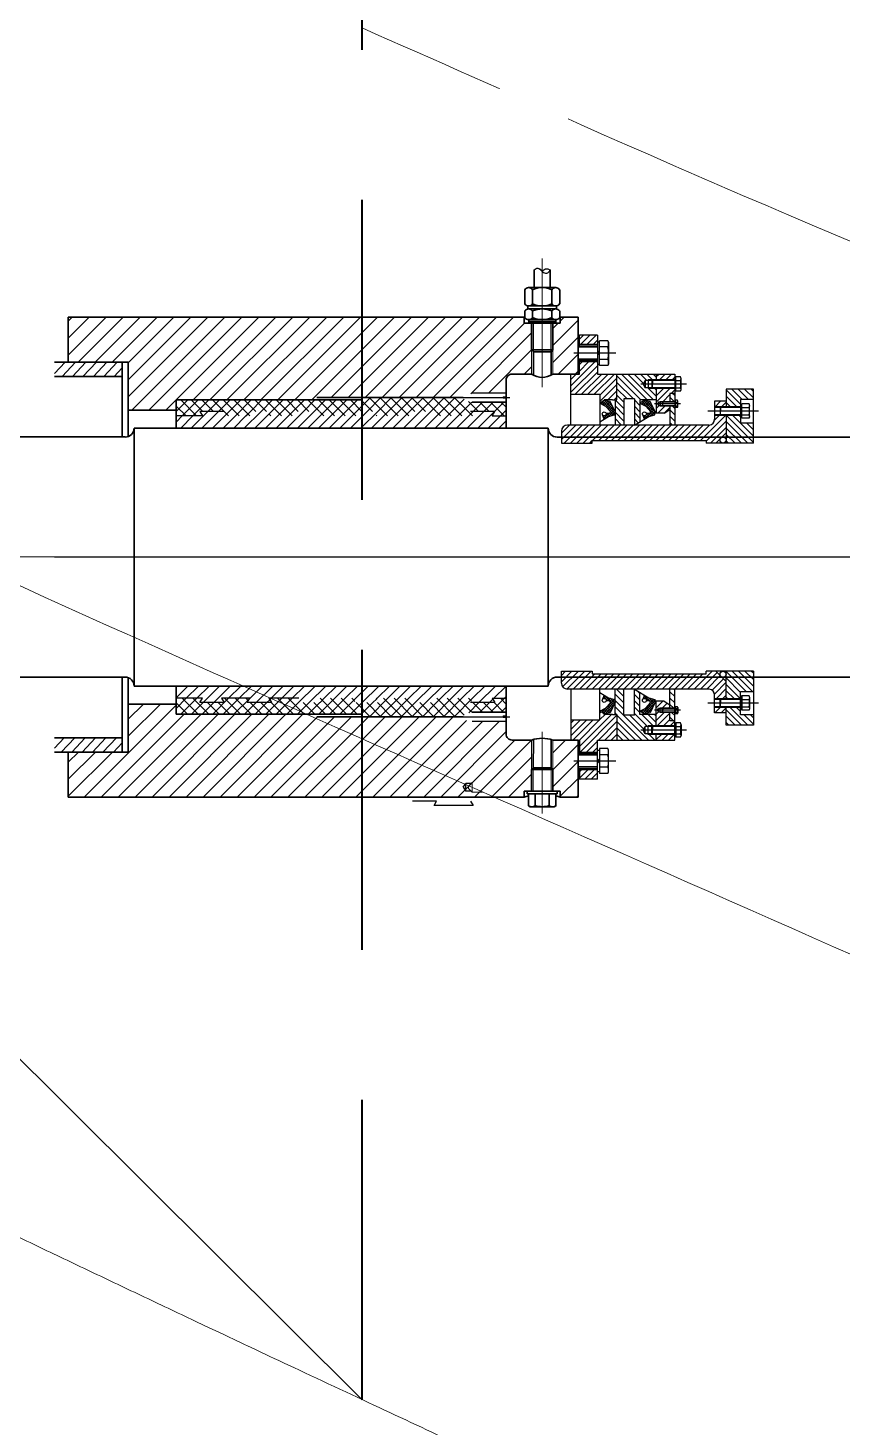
# Model space of a CAD drawing. Extents: x -550205 to -490805, y -239464 to -155364.
# Drawn here: x -530952 to -530273, y -178277 to -177111 of the extents above; entities that cross this region are included whole.
import ezdxf

# ---------------------------------------------------------------- set-up
doc = ezdxf.new("R2010")
doc.units = 0
doc.header["$LTSCALE"] = 500
doc.header["$MEASUREMENT"] = 0
for name, pattern in [('CENTER', [2, 1.25, -0.25, 0.25, -0.25]), ('点划线 ____ _ ____ _ ____ _ ____ _ ____ _ ____', [2.56, 2, -0.25, 0.06, -0.25]), ('虚线 __ __ __ __ __ __ __ __ __ __ __ __ __ _', [0.75, 0.5, -0.25])]:
    doc.linetypes.add(name, pattern=pattern)
doc.layers.get('0').update_dxf_attribs({"linetype": 'CONTINUOUS', "lineweight": 20})
doc.layers.add('00', color=7, linetype='CONTINUOUS')
for name, color, linetype, lineweight in [('DIM', 7, 'CONTINUOUS', 20), ('点划线', 5, '点划线 ____ _ ____ _ ____ _ ____ _ ____ _ ____', 20), ('粗虚线', 30, '虚线 __ __ __ __ __ __ __ __ __ __ __ __ __ _', 40), ('虚线', 1, '虚线 __ __ __ __ __ __ __ __ __ __ __ __ __ _', 20)]:
    doc.layers.add(name, color=color, linetype=linetype, lineweight=lineweight)
pattern_1 = [(135, (-58469.0564, -3079.598), (-2.65165043, -2.65165043), [])]
pattern_2 = [(45, (-58469.0564, -3079.598), (-2.65165043, 2.65165043), [])]
pattern_3 = [(45, (-64107.0956, 3490.303), (-2.65165043, 2.65165043), [])]
pattern_4 = [(135, (-64107.0956, 3490.303), (-2.65165043, -2.65165043), [])]
pattern_5 = [(45, (-593077.855, -169579.451), (-4.4194174, 4.4194174), []), (135, (-593077.855, -169579.451), (-4.4194174, -4.4194174), [])]
pattern_6 = [(45, (-593077.855, -169579.451), (-4.4194174, 4.4194174), [])]
pattern_7 = [(45, (-597346.178, -168250.171), (-7.0710678, 7.0710678), [])]

# ---------------------------------------------------------------- blocks, each defined once
blk = doc.blocks.new('dfghdf')
h = blk.add_hatch()
h.set_pattern_fill('ANSI31', style=0)
h.set_pattern_definition([(45, (-64107.09564, 3490.30303), (-0.08838834765, 0.08838834765), [])])
h.paths.add_polyline_path([(0, 176), (1, 176), (1, 185), (1, 185), (0, 185)])
h.paths.add_polyline_path([(1, 164), (0, 164), (0, 152.5), (1, 152.5)])
h = blk.add_hatch()
h.set_pattern_fill('ANSI31', style=0)
h.set_pattern_definition([(315, (-64107.09564, -3490.30303), (-0.08838834765, -0.08838834765), [])])
h.paths.add_polyline_path([(1, -185), (1, -185), (0, -185), (0, -176), (1, -176)])
h.paths.add_polyline_path([(1, -164), (0, -164), (0, -152.5), (1, -152.5)])
at = {"layer": '00'}
h = blk.add_hatch(dxfattribs=at)
h.set_pattern_fill('ANSI31', color=8, scale=30, style=0)
h.set_pattern_definition(pattern_3)
h.paths.add_polyline_path([(16, 177.2), (16, 185), (1, 185), (1, 177.2)])
h.paths.add_polyline_path([(16, 152.5), (16, 162.8), (1, 162.8), (1, 152.5), (-6, 152.5), (-6, 135.7), (18.1, 135.7), (18.1, 128.3), (18.1, 128.3), (21.6, 130.5), (21.7, 131.1), (28.6, 131.1), (32.3, 131.1), (32.3, 152.5)])
h = blk.add_hatch(dxfattribs=at)
h.set_pattern_fill('ANSI31', color=8, scale=30, angle=90, style=0)
h.set_pattern_definition(pattern_1)
h.paths.add_polyline_path([(54.1, 144.2), (55.8, 147.2), (58.4, 147.2), (58.4, 147.8), (62, 147.8), (65, 147.8), (65, 152.5), (32.3, 152.5), (32.3, 131.1), (30.7, 131.1), (30.7, 110), (38.1, 110), (38.1, 131.8), (46.9, 131.8), (46.9, 110), (47, 110), (51.5, 112.8), (51.5, 131.1), (65, 131.1), (65, 140.6), (62, 140.6), (58.4, 140.6), (58.4, 141.1), (55.8, 141.1)])
h = blk.add_hatch(dxfattribs=at)
h.set_pattern_fill('ANSI31', color=8, scale=30, style=0)
h.set_pattern_definition(pattern_2)
h.paths.add_polyline_path([(80.5, 147.8), (80.5, 152.5), (65, 152.5), (65, 147.8)])
h.paths.add_polyline_path([(76.5, 136.4), (80.5, 136.4), (80.5, 140.6), (65, 140.6), (65, 127.7), (66, 127.7), (66.9, 129.2), (68.2, 129.2), (68.2, 129.5), (70.5, 129.5), (76.5, 129.5)])
h.paths.add_polyline_path([(70.5, 125.9), (68.2, 125.9), (68.2, 126.1), (66.9, 126.1), (66, 127.7), (65, 127.7), (65, 120), (71.7, 120), (76.5, 123.1), (76.5, 125.9)])
h = blk.add_hatch(dxfattribs=at)
h.set_pattern_fill('ANSI31', color=8, scale=30, angle=90, style=0)
h.set_pattern_definition(pattern_1)
h.paths.add_polyline_path([(135.4, 131.5), (146, 131.5), (146, 140), (123.4, 140), (123.4, 125.3), (135.4, 125.3)])
h.paths.add_polyline_path([(123.4, 97.6, -0.002035), (123.4, 97.5), (123.4, 95), (146, 95), (146, 111.9), (135.4, 111.9), (135.4, 118.1), (123.4, 118.1)])
h = blk.add_hatch(dxfattribs=at)
h.set_pattern_fill('ANSI31', color=8, scale=30, style=0)
h.set_pattern_definition(pattern_2)
h.paths.add_polyline_path([(106.7, 97.3), (106.7, 95), (114.7, 95), (118.9, 99.2, -0.036283), (119.2, 99.5), (123.4, 103.7), (123.4, 118.1), (118.7, 118.1), (113.6, 118.1), (113.6, 115, -0.414018), (109.2, 110), (-9, 110, 0.412956), (-14, 105), (-14, 95), (11.7, 95), (11.7, 97.3)])
h.paths.add_polyline_path([(118.7, 125.3), (123.4, 125.3), (123.4, 129.9), (113.6, 129.9), (113.6, 125.3)])
at = {"layer": '00', "lineweight": -3}
h = blk.add_hatch(dxfattribs=at)
h.set_pattern_fill('ANSI37', color=5, scale=12, style=0)
h.set_pattern_definition([(45, (-38253.1329, -2060.1804), (-1.06066017, 1.06066017), []), (135, (-38253.1329, -2060.1804), (-1.06066017, -1.06066017), [])])
h.paths.add_polyline_path([(26.7, 129.7), (21.6, 130.5), (18.1, 128.3), (18.1, 128.3), (22.9, 125.9), (26.9, 121.4), (26.1, 119.7), (23.3, 119.8, -0.061112), (23.4, 119.4, -0.720788), (20.4, 118.5), (21.7, 115), (25.3, 117.2), (30.3, 118.6), (30.7, 121), (28.5, 125.7)])
h = blk.add_hatch(dxfattribs=at)
h.set_pattern_fill('ANSI37', color=5, scale=12, style=0)
h.set_pattern_definition([(45, (-38263.1329, -2060.1804), (-1.06066017, 1.06066017), []), (135, (-38263.1329, -2060.1804), (-1.06066017, -1.06066017), [])])
h.paths.add_polyline_path([(60.3, 121.4), (59.6, 119.7), (56.8, 119.8, -0.061112), (56.8, 119.4, -0.720788), (53.9, 118.5), (55.2, 115), (58.8, 117.2), (63.8, 118.6), (64.1, 121), (62, 125.7), (60.1, 129.7), (55.1, 130.5), (51.5, 128.3), (56.3, 125.9)])
at = {"layer": '00'}
h = blk.add_hatch(dxfattribs=at)
h.set_pattern_fill('ANSI31', color=8, scale=30, angle=90, style=0)
h.set_pattern_definition(pattern_1)
h.paths.add_polyline_path([(80.5, 136.4), (76.5, 136.4), (76.5, 129.5), (80.5, 129.5)])
h.paths.add_polyline_path([(80.5, 125.9), (76.5, 125.9), (76.5, 110), (80.5, 110)])
h = blk.add_hatch(dxfattribs=at)
h.set_pattern_fill('ANSI31', color=8, scale=30, style=0)
h.set_pattern_definition(pattern_3)
h.paths.add_polyline_path([(106.7, -97.3), (106.7, -95), (114.7, -95), (118.9, -99.2, 0.036283), (119.2, -99.5), (123.4, -103.7), (123.4, -118.1), (118.7, -118.1), (113.6, -118.1), (113.6, -115, 0.414018), (109.2, -110), (-9, -110, -0.412956), (-14, -105), (-14, -95), (11.7, -95), (11.7, -97.3)])
h.paths.add_polyline_path([(118.7, -125.3), (123.4, -125.3), (123.4, -129.9), (113.6, -129.9), (113.6, -125.3)])
h = blk.add_hatch(dxfattribs=at)
h.set_pattern_fill('ANSI31', color=8, scale=30, angle=90, style=0)
h.set_pattern_definition(pattern_4)
h.paths.add_polyline_path([(135.4, -131.5), (135.4, -125.3), (123.4, -125.3), (123.4, -140), (146, -140), (146, -131.5)])
h.paths.add_polyline_path([(123.4, -118.1), (135.4, -118.1), (135.4, -111.9), (146, -111.9), (146, -95), (123.4, -95), (123.4, -97.5, -0.002035), (123.4, -97.6)])
at = {"layer": '00', "lineweight": -3}
h = blk.add_hatch(dxfattribs=at)
h.set_pattern_fill('ANSI37', color=5, scale=12, style=0)
h.set_pattern_definition([(315, (-38253.1329, 2060.1804), (-1.06066017, -1.06066017), []), (225, (-38253.1329, 2060.1804), (-1.06066017, 1.06066017), [])])
h.paths.add_polyline_path([(26.7, -129.7), (21.6, -130.5), (18.1, -128.3), (18.1, -128.3), (22.9, -125.9), (26.9, -121.4), (26.1, -119.7), (23.3, -119.8, 0.061112), (23.4, -119.4, 0.720788), (20.4, -118.5), (21.7, -115), (25.3, -117.2), (30.3, -118.6), (30.7, -121), (28.5, -125.7)])
at = {"layer": '00'}
h = blk.add_hatch(dxfattribs=at)
h.set_pattern_fill('ANSI31', color=8, scale=30, angle=90, style=0)
h.set_pattern_definition(pattern_4)
h.paths.add_polyline_path([(54.1, -144.2), (55.8, -141.1), (58.4, -141.1), (58.4, -140.6), (62, -140.6), (65, -140.6), (65, -131.1), (51.5, -131.1), (51.5, -112.8), (47, -110), (46.9, -110), (46.9, -131.8), (38.1, -131.8), (38.1, -110), (30.7, -110), (30.7, -131.1), (32.3, -131.1), (32.3, -152.5), (65, -152.5), (65, -147.8), (62, -147.8), (58.4, -147.8), (58.4, -147.2), (55.8, -147.2)])
at = {"layer": '00', "lineweight": -3}
h = blk.add_hatch(dxfattribs=at)
h.set_pattern_fill('ANSI37', color=5, scale=12, style=0)
h.set_pattern_definition([(315, (-38263.1329, 2060.1804), (-1.06066017, -1.06066017), []), (225, (-38263.1329, 2060.1804), (-1.06066017, 1.06066017), [])])
h.paths.add_polyline_path([(60.3, -121.4), (59.6, -119.7), (56.8, -119.8, 0.061112), (56.8, -119.4, 0.720788), (53.9, -118.5), (55.2, -115), (58.8, -117.2), (63.8, -118.6), (64.1, -121), (62, -125.7), (60.1, -129.7), (55.1, -130.5), (51.5, -128.3), (56.3, -125.9)])
at = {"layer": '00'}
h = blk.add_hatch(dxfattribs=at)
h.set_pattern_fill('ANSI31', color=8, scale=30, angle=90, style=0)
h.set_pattern_definition(pattern_4)
h.paths.add_polyline_path([(80.5, -129.5), (76.5, -129.5), (76.5, -136.4), (80.5, -136.4)])
h.paths.add_polyline_path([(80.5, -110), (76.5, -110), (76.5, -125.9), (80.5, -125.9)])
h = blk.add_hatch(dxfattribs=at)
h.set_pattern_fill('ANSI31', color=8, scale=30, style=0)
h.set_pattern_definition(pattern_3)
h.paths.add_polyline_path([(65, -147.8), (65, -152.5), (80.5, -152.5), (80.5, -147.8)])
h.paths.add_polyline_path([(76.5, -129.5), (70.5, -129.5), (68.2, -129.5), (68.2, -129.2), (66.9, -129.2), (66, -127.7), (65, -127.7), (65, -140.6), (80.5, -140.6), (80.5, -136.4), (76.5, -136.4)])
h.paths.add_polyline_path([(76.5, -125.9), (76.5, -123.1), (71.7, -120), (65, -120), (65, -127.7), (66, -127.7), (66.9, -126.1), (68.2, -126.1), (68.2, -125.9), (70.5, -125.9)])
h = blk.add_hatch(dxfattribs=at)
h.set_pattern_fill('ANSI31', color=8, scale=30, style=0)
h.set_pattern_definition(pattern_3)
h.paths.add_polyline_path([(16, -177.2), (16, -185), (1, -185), (1, -177.2)])
h.paths.add_polyline_path([(16, -152.5), (16, -162.8), (1, -162.8), (1, -152.5), (-6, -152.5), (-6, -135.7), (18.1, -135.7), (18.1, -128.3), (18.1, -128.3), (21.6, -130.5), (21.7, -131.1), (28.6, -131.1), (32.3, -131.1), (32.3, -152.5)])
at = {"color": 1}
for p, q in [((0, 185), (1, 185)), ((0, -185), (1, -185))]:
    blk.add_line(p, q, dxfattribs=at)
at = {"layer": '00', "color": 1}
for p, q in [((0, 185), (0, 152.5)), ((0, -185), (0, -152.5))]:
    blk.add_line(p, q, dxfattribs=at)
at = {"layer": '00', "color": 6, "lineweight": -3}
for p, q in [((0, 176), (16, 176)), ((16, 185), (1, 185)), ((1, 176), (1, 185)), ((16, 177.2), (1, 177.2)), ((16, 185), (16, 163.1)), ((17.9, 179.1), (16, 179.1)), ((17.9, 159.6), (17.9, 180.4)), ((24.6, 180.4), (17.9, 180.4)), ((17.9, 160.8), (17.9, 179.1)), ((24.6, 175.2), (17.9, 175.2)), ((24.6, 180.4), (25.4, 179)), ((25.4, 179), (25.4, 161)), ((16, 164), (0, 164)), ((1, 152.5), (1, 164)), ((16, 170), (17.9, 171.8)), ((17.9, 170), (16, 168.2)), ((16, 165), (16, 152.5)), ((24.6, 164.8), (17.9, 164.8)), ((-6, 110), (-6, 152.5)), ((-6, 152.5), (1, 152.5)), ((16, 162.8), (1, 162.8)), ((16, 160.8), (17.9, 160.8)), ((16, 152.5), (80.5, 152.5)), ((24.6, 159.6), (17.9, 159.6)), ((25.4, 161), (24.6, 159.6)), ((32.3, 131.1), (32.3, 152.5)), ((65, 152.5), (65, 147.8)), ((80.5, 152.5), (80.5, 110)), ((55.8, 147.2), (54.1, 144.2)), ((54.1, 144.2), (55.8, 141.1)), ((62, 147.2), (55.8, 147.2)), ((55.8, 147.2), (55.8, 141.1)), ((62, 141.1), (55.8, 141.1)), ((58.4, 147.8), (58.4, 140.6)), ((62, 147.8), (61.5, 147.2)), ((61.5, 147.2), (61.5, 141.1)), ((62, 140.6), (61.5, 141.1)), ((80.5, 147.8), (62, 147.8)), ((62, 147.8), (62, 144.1)), ((62, 140.6), (62, 144.2)), ((80.5, 140.6), (62, 140.6)), ((65, 140.6), (65, 120)), ((81.2, 149.8), (80.5, 149.8)), ((81.2, 138.5), (81.2, 149.8)), ((81.5, 149.5), (81.2, 149.3)), ((81.2, 139.1), (81.2, 149.3)), ((85.2, 150.2), (81.5, 150.2)), ((81.5, 138.2), (81.5, 150.2)), ((81.5, 147.2), (85.2, 147.2)), ((81.5, 141.2), (85.2, 141.2)), ((85.7, 139.7), (85.7, 148.7)), ((146, 140), (123.4, 140)), ((123.4, 140), (123.4, 125.3)), ((146, 95), (146, 140)), ((-6, 135.7), (18.1, 135.7)), ((18.1, 135.7), (18.1, 110)), ((21.6, 130.5), (18.1, 128.3)), ((18.1, 128.3), (22.9, 125.9)), ((21.7, 131.1), (21.6, 130.5)), ((26.7, 129.7), (21.6, 130.5)), ((28.6, 131.1), (21.7, 131.1)), ((28.5, 125.7), (26.7, 129.7)), ((28.6, 131.1), (32.3, 131.1)), ((30.7, 131.1), (30.7, 110)), ((38.1, 131.8), (38.1, 110)), ((46.9, 131.8), (38.1, 131.8)), ((46.9, 131.8), (46.9, 110)), ((51.5, 131.1), (51.5, 112.8)), ((65, 131.1), (51.5, 131.1)), ((55.1, 130.5), (51.5, 128.3)), ((51.5, 128.3), (56.3, 125.9)), ((60.1, 129.7), (55.1, 130.5)), ((62, 125.7), (60.1, 129.7)), ((66.9, 129.2), (66, 127.7)), ((66.9, 129.2), (66.9, 126.1)), ((70.2, 129.2), (66.9, 129.2)), ((68.2, 129.5), (68.2, 125.9)), ((70.5, 129.5), (70.2, 129.2)), ((70.2, 129.2), (70.2, 126.1)), ((70.5, 129.5), (70.5, 127.6)), ((80.5, 129.5), (70.5, 129.5)), ((80.5, 136.4), (76.5, 136.4)), ((76.5, 136.4), (76.5, 129.5)), ((81.2, 138.5), (80.5, 138.5)), ((80.8, 130.5), (80.5, 130.5)), ((80.8, 124.8), (80.8, 130.5)), ((81, 130.3), (80.8, 130.2)), ((80.8, 125.1), (80.8, 130.2)), ((81, 124.7), (81, 130.7)), ((82.9, 130.7), (81, 130.7)), ((81, 129.2), (82.9, 129.2)), ((81.5, 138.9), (81.2, 139.1)), ((85.2, 138.2), (81.5, 138.2)), ((83.1, 125.4), (83.1, 129.9)), ((113.6, 129.9), (113.6, 115)), ((123.4, 129.9), (113.6, 129.9)), ((123.4, 130), (123.4, 125.3)), ((146, 131.5), (135.4, 131.5)), ((135.4, 131.5), (135.4, 111.9)), ((18.1, 112.8), (25.3, 117.2)), ((21.7, 115), (20.4, 118.5)), ((22.9, 125.9), (26.9, 121.4)), ((26.1, 119.7), (23.3, 119.8)), ((25.3, 117.2), (30.3, 118.6)), ((26.9, 121.4), (26.1, 119.7)), ((30.7, 121), (28.5, 125.7)), ((30.3, 118.6), (30.7, 121)), ((47, 110), (58.8, 117.2)), ((55.2, 115), (53.9, 118.5)), ((56.3, 125.9), (60.3, 121.4)), ((59.6, 119.7), (56.8, 119.8)), ((58.8, 117.2), (63.8, 118.6)), ((60.3, 121.4), (59.6, 119.7)), ((64.1, 121), (62, 125.7)), ((63.8, 118.6), (64.1, 121)), ((71.7, 120), (64, 120)), ((66, 127.7), (66.9, 126.1)), ((70.2, 126.1), (66.9, 126.1)), ((70.5, 125.9), (70.2, 126.1)), ((70.5, 125.9), (70.5, 127.7)), ((80.5, 125.9), (70.5, 125.9)), ((71.7, 120), (76.5, 123.1)), ((76.5, 125.9), (76.5, 110)), ((80.8, 124.8), (80.5, 124.8)), ((81, 125), (80.8, 125.1)), ((81, 126.2), (82.9, 126.2)), ((82.9, 124.7), (81, 124.7)), ((118.2, 124.7), (113.6, 124.7)), ((118.2, 118.6), (113.6, 118.6)), ((118.7, 125.3), (118.2, 124.7)), ((118.2, 124.7), (118.2, 118.6)), ((118.7, 118.1), (118.2, 118.6)), ((135.4, 125.3), (118.7, 125.3)), ((118.7, 125.3), (118.7, 121.6)), ((118.7, 118.1), (118.7, 121.7)), ((135.4, 118.1), (118.7, 118.1)), ((123.4, 118.1), (123.4, 95)), ((136.1, 127.3), (135.4, 127.3)), ((136.1, 116), (136.1, 127.3)), ((136.5, 127), (136.1, 126.8)), ((136.1, 116.6), (136.1, 126.8)), ((136.5, 115.7), (136.5, 127.7)), ((142.4, 127.7), (136.5, 127.7)), ((136.5, 124.7), (142.4, 124.7)), ((136.5, 118.7), (142.4, 118.7)), ((142.9, 117.2), (142.9, 126.2)), ((-14, 105), (-14, 95)), ((109.2, 110), (-9, 110)), ((136.1, 116), (135.4, 116)), ((135.4, 111.9), (146, 111.9)), ((136.5, 116.4), (136.1, 116.6)), ((142.4, 115.7), (136.5, 115.7)), ((11.7, 95), (11.7, 97.3)), ((11.7, 97.3), (106.7, 97.3)), ((106.7, 97.3), (106.7, 95)), ((123.4, 103.7), (114.7, 95)), ((-14, -105), (-14, -95)), ((11.7, -95), (11.7, -97.3)), ((11.7, -97.3), (106.7, -97.3)), ((106.7, -97.3), (106.7, -95)), ((123.4, -103.7), (114.7, -95)), ((123.4, -118.1), (123.4, -95)), ((146, -95), (146, -140)), ((109.2, -110), (-9, -110)), ((-6, -110), (-6, -152.5)), ((18.1, -135.7), (18.1, -110)), ((18.1, -112.8), (25.3, -117.2)), ((21.7, -115), (20.4, -118.5)), ((30.7, -131.1), (30.7, -110)), ((38.1, -131.8), (38.1, -110)), ((46.9, -131.8), (46.9, -110)), ((47, -110), (58.8, -117.2)), ((51.5, -131.1), (51.5, -112.8)), ((55.2, -115), (53.9, -118.5)), ((76.5, -125.9), (76.5, -110)), ((80.5, -152.5), (80.5, -110)), ((113.6, -129.9), (113.6, -115)), ((135.4, -131.5), (135.4, -111.9)), ((135.4, -111.9), (146, -111.9)), ((136.1, -116), (135.4, -116)), ((136.1, -116), (136.1, -127.3)), ((136.5, -116.4), (136.1, -116.6)), ((136.1, -116.6), (136.1, -126.8)), ((136.5, -115.7), (136.5, -127.7)), ((142.4, -115.7), (136.5, -115.7)), ((18.1, -128.3), (22.9, -125.9)), ((22.9, -125.9), (26.9, -121.4)), ((26.1, -119.7), (23.3, -119.8)), ((25.3, -117.2), (30.3, -118.6)), ((26.9, -121.4), (26.1, -119.7)), ((28.5, -125.7), (26.7, -129.7)), ((30.7, -121), (28.5, -125.7)), ((30.3, -118.6), (30.7, -121)), ((51.5, -128.3), (56.3, -125.9)), ((56.3, -125.9), (60.3, -121.4)), ((59.6, -119.7), (56.8, -119.8)), ((58.8, -117.2), (63.8, -118.6)), ((60.3, -121.4), (59.6, -119.7)), ((62, -125.7), (60.1, -129.7)), ((64.1, -121), (62, -125.7)), ((63.8, -118.6), (64.1, -121)), ((71.7, -120), (64, -120)), ((65, -140.6), (65, -120)), ((66, -127.7), (66.9, -126.1)), ((66.9, -129.2), (66, -127.7)), ((66.9, -129.2), (66.9, -126.1)), ((70.2, -126.1), (66.9, -126.1)), ((68.2, -129.5), (68.2, -125.9)), ((70.5, -125.9), (70.2, -126.1)), ((70.2, -129.2), (70.2, -126.1)), ((70.5, -125.9), (70.5, -127.7)), ((80.5, -125.9), (70.5, -125.9)), ((70.5, -129.5), (70.5, -127.6)), ((71.7, -120), (76.5, -123.1)), ((80.8, -124.8), (80.5, -124.8)), ((80.8, -124.8), (80.8, -130.5)), ((81, -125), (80.8, -125.1)), ((80.8, -125.1), (80.8, -130.2)), ((82.9, -124.7), (81, -124.7)), ((81, -124.7), (81, -130.7)), ((81, -126.2), (82.9, -126.2)), ((83.1, -125.4), (83.1, -129.9)), ((118.2, -118.6), (113.6, -118.6)), ((118.2, -124.7), (113.6, -124.7)), ((118.7, -118.1), (118.2, -118.6)), ((118.2, -124.7), (118.2, -118.6)), ((118.7, -125.3), (118.2, -124.7)), ((135.4, -118.1), (118.7, -118.1)), ((118.7, -118.1), (118.7, -121.7)), ((118.7, -125.3), (118.7, -121.6)), ((135.4, -125.3), (118.7, -125.3)), ((123.4, -140), (123.4, -125.3)), ((123.4, -130), (123.4, -125.3)), ((136.1, -127.3), (135.4, -127.3)), ((136.5, -127), (136.1, -126.8)), ((136.5, -118.7), (142.4, -118.7)), ((136.5, -124.7), (142.4, -124.7)), ((142.4, -127.7), (136.5, -127.7)), ((142.9, -117.2), (142.9, -126.2)), ((-6, -135.7), (18.1, -135.7)), ((21.6, -130.5), (18.1, -128.3)), ((26.7, -129.7), (21.6, -130.5)), ((21.7, -131.1), (21.6, -130.5)), ((28.6, -131.1), (21.7, -131.1)), ((28.6, -131.1), (32.3, -131.1)), ((32.3, -131.1), (32.3, -152.5)), ((46.9, -131.8), (38.1, -131.8)), ((55.1, -130.5), (51.5, -128.3)), ((65, -131.1), (51.5, -131.1)), ((60.1, -129.7), (55.1, -130.5)), ((70.2, -129.2), (66.9, -129.2)), ((70.5, -129.5), (70.2, -129.2)), ((80.5, -129.5), (70.5, -129.5)), ((76.5, -136.4), (76.5, -129.5)), ((80.5, -136.4), (76.5, -136.4)), ((80.8, -130.5), (80.5, -130.5)), ((81.2, -138.5), (80.5, -138.5)), ((81, -130.3), (80.8, -130.2)), ((81, -129.2), (82.9, -129.2)), ((82.9, -130.7), (81, -130.7)), ((81.2, -138.5), (81.2, -149.8)), ((81.5, -138.9), (81.2, -139.1)), ((81.2, -139.1), (81.2, -149.3)), ((85.2, -138.2), (81.5, -138.2)), ((81.5, -138.2), (81.5, -150.2)), ((85.7, -139.7), (85.7, -148.7)), ((123.4, -129.9), (113.6, -129.9)), ((146, -131.5), (135.4, -131.5)), ((54.1, -144.2), (55.8, -141.1)), ((55.8, -147.2), (54.1, -144.2)), ((62, -141.1), (55.8, -141.1)), ((55.8, -147.2), (55.8, -141.1)), ((62, -147.2), (55.8, -147.2)), ((58.4, -147.8), (58.4, -140.6)), ((62, -140.6), (61.5, -141.1)), ((61.5, -147.2), (61.5, -141.1)), ((62, -147.8), (61.5, -147.2)), ((80.5, -140.6), (62, -140.6)), ((62, -140.6), (62, -144.2)), ((62, -147.8), (62, -144.1)), ((80.5, -147.8), (62, -147.8)), ((65, -152.5), (65, -147.8)), ((81.2, -149.8), (80.5, -149.8)), ((81.5, -149.5), (81.2, -149.3)), ((81.5, -141.2), (85.2, -141.2)), ((81.5, -147.2), (85.2, -147.2)), ((85.2, -150.2), (81.5, -150.2)), ((146, -140), (123.4, -140)), ((-6, -152.5), (1, -152.5)), ((1, -152.5), (1, -164)), ((16, -162.8), (1, -162.8)), ((16, -152.5), (80.5, -152.5)), ((16, -165), (16, -152.5)), ((16, -160.8), (17.9, -160.8)), ((16, -185), (16, -163.1)), ((17.9, -159.6), (17.9, -180.4)), ((24.6, -159.6), (17.9, -159.6)), ((17.9, -160.8), (17.9, -179.1)), ((25.4, -161), (24.6, -159.6)), ((25.4, -179), (25.4, -161)), ((16, -164), (0, -164)), ((17.9, -170), (16, -168.2)), ((16, -170), (17.9, -171.8)), ((24.6, -164.8), (17.9, -164.8)), ((0, -176), (16, -176)), ((1, -176), (1, -185)), ((16, -177.2), (1, -177.2)), ((16, -185), (1, -185)), ((17.9, -179.1), (16, -179.1)), ((24.6, -175.2), (17.9, -175.2)), ((24.6, -180.4), (17.9, -180.4)), ((24.6, -180.4), (25.4, -179))]:
    blk.add_line(p, q, dxfattribs=at)
at = {"layer": '00', "color": 3, "linetype": 'CENTER', "ltscale": 8}
for p, q in [((31.4, 170), (-3.6, 170)), ((90.2, 144.2), (52.2, 144.2)), ((85.3, 127.7), (63.5, 127.7)), ((150.4, 121.6), (108.1, 121.6)), ((85.3, -127.7), (63.5, -127.7)), ((150.4, -121.6), (108.1, -121.6)), ((90.2, -144.2), (52.2, -144.2)), ((31.4, -170), (-3.6, -170))]:
    blk.add_line(p, q, dxfattribs=at)
at = {"layer": '00', "color": 5, "lineweight": -3}
for p, q in [((16, 174.9), (0, 174.9)), ((16, 165.1), (0, 165.1)), ((62, 147.8), (58.4, 147.8)), ((62, 140.6), (58.4, 140.6)), ((80.5, 147.2), (62, 147.2)), ((80.5, 141.1), (62, 141.1)), ((70.5, 129.5), (68.2, 129.5)), ((80.5, 129.2), (70.5, 129.2)), ((70.5, 125.9), (68.2, 125.9)), ((80.5, 126.1), (70.5, 126.1)), ((118.7, 125.3), (113.6, 125.3)), ((118.7, 118.1), (113.6, 118.1)), ((135.4, 124.7), (118.2, 124.7)), ((135.4, 118.6), (118.2, 118.6)), ((70.5, -125.9), (68.2, -125.9)), ((80.5, -126.1), (70.5, -126.1)), ((118.7, -118.1), (113.6, -118.1)), ((118.7, -125.3), (113.6, -125.3)), ((135.4, -118.6), (118.2, -118.6)), ((135.4, -124.7), (118.2, -124.7)), ((70.5, -129.5), (68.2, -129.5)), ((80.5, -129.2), (70.5, -129.2)), ((62, -140.6), (58.4, -140.6)), ((62, -147.8), (58.4, -147.8)), ((80.5, -141.1), (62, -141.1)), ((80.5, -147.2), (62, -147.2)), ((16, -165.1), (0, -165.1)), ((16, -174.9), (0, -174.9))]:
    blk.add_line(p, q, dxfattribs=at)
at = {"layer": '00', "color": 1, "lineweight": 35}
for p, q in [((71.7, 120), (71.7, 120)), ((71.7, -120), (71.7, -120))]:
    blk.add_line(p, q, dxfattribs=at)
at = {"layer": '00', "color": 6}
for p, q in [((-14, 95), (11.7, 95)), ((146, 95), (106.7, 95)), ((-14, -95), (11.7, -95)), ((146, -95), (106.7, -95))]:
    blk.add_line(p, q, dxfattribs=at)
at = {"layer": '00', "color": 6, "lineweight": -3}
for centre, radius in [((21.7, 119.4), 1.64), ((55.2, 119.4), 1.64), ((120.8, 97.6), 2.55), ((120.8, -97.6), 2.55), ((21.7, -119.4), 1.64), ((55.2, -119.4), 1.64)]:
    blk.add_circle(centre, radius, dxfattribs=at)
for centre, radius, start, end in [((20.8, 177.8), 4.6, 325.6158, 34.3842), ((8.2, 170), 17.2, 342.412, 17.588), ((20.8, 162.2), 4.6, 325.6158, 34.3842), ((83.1, 148.7), 2.62, 325.1266, 34.8734), ((75.9, 144.2), 9.79, 342.1501, 17.8499), ((83.1, 139.7), 2.62, 325.1266, 34.8734), ((81.8, 129.9), 1.31, 325.1266, 34.8734), ((78.2, 127.7), 4.89, 342.1501, 17.8499), ((81.8, 125.4), 1.31, 325.1266, 34.8734), ((140.3, 126.2), 2.62, 325.1266, 34.8734), ((133.1, 121.7), 9.79, 342.1501, 17.8499), ((140.3, 117.2), 2.62, 325.1266, 34.8734), ((-9, 105), 5, 90, 179.9997), ((108.9, 114.7), 4.7, 273.8586, 3.8203), ((-9, -105), 5, 180.0003, 270), ((108.9, -114.7), 4.7, 356.1797, 86.1414), ((140.3, -117.2), 2.62, 325.1266, 34.8734), ((81.8, -125.4), 1.31, 325.1266, 34.8734), ((78.2, -127.7), 4.89, 342.1501, 17.8499), ((133.1, -121.7), 9.79, 342.1501, 17.8499), ((140.3, -126.2), 2.62, 325.1266, 34.8734), ((81.8, -129.9), 1.31, 325.1266, 34.8734), ((83.1, -139.7), 2.62, 325.1266, 34.8734), ((75.9, -144.2), 9.79, 342.1501, 17.8499), ((83.1, -148.7), 2.62, 325.1266, 34.8734), ((20.8, -162.2), 4.6, 325.6158, 34.3842), ((8.2, -170), 17.2, 342.412, 17.588), ((20.8, -177.8), 4.6, 325.6158, 34.3842)]:
    blk.add_arc(centre, radius, start, end, dxfattribs=at)

msp = doc.modelspace()

# ---------------------------------------------------------------- hatches: boundary and pattern name
at = {"linetype": 'Continuous'}
h = msp.add_hatch(dxfattribs=at)
h.set_pattern_fill('ANSI31', color=8, scale=80, style=0)
h.set_pattern_definition(pattern_7)
h.paths.add_polyline_path([(-530711, -177419), (-530589.1, -177419), (-530586.7, -177415.8), (-530582.3, -177415.8), (-530581.5, -177415), (-530553.2, -177415), (-530553.2, -177404.5, -0.414216), (-530548.2, -177399.5), (-530532, -177399.5), (-530532, -177379.3), (-530532, -177357), (-530538.1, -177357), (-530538.1, -177352), (-530918.2, -177352), (-530918.2, -177389.5), (-530868.2, -177389.5), (-530868.2, -177429.5), (-530828.2, -177429.5), (-530828.2, -177421), (-530713.2, -177421)])
h.paths.add_polyline_path([(-530493.2, -177352), (-530508.1, -177352), (-530508.1, -177357), (-530514.3, -177357), (-530514.3, -177379.3), (-530514.3, -177399.5), (-530493.2, -177399.5)])
h.paths.add_polyline_path([(-530852.9, -177379.6), (-530833.4, -177379.6), (-530833.4, -177417.1), (-530852.9, -177417.1)], flags=24)
h = msp.add_hatch()
h.set_pattern_fill('ANSI31', color=8, scale=50, style=0)
h.set_pattern_definition(pattern_6)
h.paths.add_polyline_path([(-530553.2, -177444.5), (-530553.2, -177434.3), (-530564.8, -177434.3), (-530562.7, -177430.6), (-530582.8, -177430.6), (-530580.7, -177434.3), (-530613.3, -177434.3), (-530611.2, -177430.6), (-530631.3, -177430.6), (-530629.2, -177434.3), (-530661.7, -177434.3), (-530659.6, -177430.6), (-530679.8, -177430.6), (-530677.7, -177434.3), (-530710.2, -177434.3), (-530708.1, -177430.6), (-530728.2, -177430.6), (-530726.1, -177434.3), (-530750.9, -177434.3), (-530748.8, -177430.6), (-530769, -177430.6), (-530766.8, -177434.3), (-530790.4, -177434.3), (-530788.3, -177430.6), (-530808.4, -177430.6), (-530806.3, -177434.3), (-530828.2, -177434.3), (-530828.2, -177444.5)])
h = msp.add_hatch()
h.set_pattern_fill('ANSI31', color=8, scale=50, style=0)
h.set_pattern_definition(pattern_6)
h.paths.add_polyline_path([(-530828.2, -177659.5), (-530828.2, -177669.7), (-530806.3, -177669.7), (-530808.4, -177673.3), (-530788.3, -177673.3), (-530790.4, -177669.7), (-530766.8, -177669.7), (-530769, -177673.3), (-530748.8, -177673.3), (-530750.9, -177669.7), (-530726.1, -177669.7), (-530728.2, -177673.3), (-530708.1, -177673.3), (-530710.2, -177669.7), (-530677.7, -177669.7), (-530679.8, -177673.3), (-530659.6, -177673.3), (-530661.7, -177669.7), (-530629.2, -177669.7), (-530631.3, -177673.3), (-530611.2, -177673.3), (-530613.3, -177669.7), (-530580.7, -177669.7), (-530582.8, -177673.3), (-530562.7, -177673.3), (-530564.8, -177669.7), (-530553.2, -177669.7), (-530553.2, -177659.5)])
h = msp.add_hatch(dxfattribs=at)
h.set_pattern_fill('ANSI31', color=8, scale=80, style=0)
h.set_pattern_definition(pattern_7)
h.paths.add_polyline_path([(-530538.1, -177752), (-530538.1, -177747), (-530532, -177747), (-530532, -177729), (-530532, -177704.5), (-530548.2, -177704.5, -0.414216), (-530553.2, -177699.5), (-530553.2, -177688.6), (-530553.6, -177689), (-530572.9, -177689), (-530581.5, -177689), (-530582.3, -177688.2), (-530586.7, -177688.2), (-530589.1, -177685), (-530592.9, -177685), (-530711, -177685), (-530713.2, -177683), (-530828.2, -177683), (-530828.2, -177674.5), (-530868.2, -177674.5), (-530868.2, -177714.5), (-530918.2, -177714.5), (-530918.2, -177752)])
h.paths.add_polyline_path([(-530508.1, -177747), (-530508.1, -177752), (-530493.2, -177752), (-530493.2, -177704.5), (-530514.3, -177704.5), (-530514.3, -177729), (-530514.3, -177747)])
h.paths.add_polyline_path([(-530710.4, -177690.2), (-530670.9, -177690.2), (-530670.9, -177727.7), (-530710.4, -177727.7)], flags=24)
h = msp.add_hatch(dxfattribs=at)
h.set_pattern_fill('ANSI31', color=8, scale=2, angle=2, style=0)
h.set_pattern_definition([(47, (-717672.7316, -299878.482), (-4.644096, 4.33068959), [])])
h.paths.add_polyline_path([(-530929.6, -177702.5), (-530929.6, -177714.5), (-530873.2, -177714.5), (-530873.2, -177702.5)])
at = {"layer": '00', "lineweight": -3}
h = msp.add_hatch(dxfattribs=at)
h.set_pattern_fill('ANSI37', color=56, scale=50, style=0)
h.set_pattern_definition(pattern_5)
h.paths.add_polyline_path([(-530553.2, -177422.6), (-530553.6, -177423), (-530572.9, -177423), (-530581.5, -177423), (-530582.3, -177422.2), (-530586.7, -177422.2), (-530589.1, -177419), (-530592.9, -177419), (-530671, -177419), (-530673.2, -177421), (-530828.2, -177421), (-530828.2, -177434.3), (-530806.3, -177434.3), (-530808.4, -177430.6), (-530788.3, -177430.6), (-530790.4, -177434.3), (-530766.8, -177434.3), (-530769, -177430.6), (-530748.8, -177430.6), (-530750.9, -177434.3), (-530726.1, -177434.3), (-530728.2, -177430.6), (-530708.1, -177430.6), (-530710.2, -177434.3), (-530677.7, -177434.3), (-530679.8, -177430.6), (-530659.6, -177430.6), (-530661.7, -177434.3), (-530629.2, -177434.3), (-530631.3, -177430.6), (-530611.2, -177430.6), (-530613.3, -177434.3), (-530580.7, -177434.3), (-530582.8, -177430.6), (-530562.7, -177430.6), (-530564.8, -177434.3), (-530553.2, -177434.3)])
h = msp.add_hatch(dxfattribs=at)
h.set_pattern_fill('ANSI37', color=56, scale=50, style=0)
h.set_pattern_definition(pattern_5)
h.paths.add_polyline_path([(-530553.2, -177669.7), (-530564.8, -177669.7), (-530562.7, -177673.3), (-530582.8, -177673.3), (-530580.7, -177669.7), (-530613.3, -177669.7), (-530611.2, -177673.3), (-530631.3, -177673.3), (-530629.2, -177669.7), (-530661.7, -177669.7), (-530659.6, -177673.3), (-530679.8, -177673.3), (-530677.7, -177669.7), (-530710.2, -177669.7), (-530708.1, -177673.3), (-530728.2, -177673.3), (-530726.1, -177669.7), (-530750.9, -177669.7), (-530748.8, -177673.3), (-530769, -177673.3), (-530766.8, -177669.7), (-530790.4, -177669.7), (-530788.3, -177673.3), (-530808.4, -177673.3), (-530806.3, -177669.7), (-530828.2, -177669.7), (-530828.2, -177683), (-530673.2, -177683), (-530671, -177685), (-530589.1, -177685), (-530586.7, -177681.8), (-530582.3, -177681.8), (-530581.5, -177681), (-530553.6, -177681), (-530553.2, -177681.4)])

# ---------------------------------------------------------------- linework, layer by layer
at = {"color": 5, "linetype": 'CENTER', "lineweight": 13, "ltscale": 10}
for p, q in [((-530523.2, -177303.2), (-530523.2, -177410.3)), ((-530523.2, -177765.8), (-530523.2, -177697.7))]:
    msp.add_line(p, q, dxfattribs=at)
at = {"color": 1, "lineweight": 35}
for p, q in [((-530918.2, -177389.5), (-530918.2, -177352)), ((-530538.1, -177352), (-530918.2, -177352)), ((-530538.1, -177357), (-530538.1, -177352)), ((-530508.1, -177357), (-530538.1, -177357)), ((-530534.4, -177354), (-530523.2, -177354)), ((-530511.9, -177354), (-530523.2, -177354)), ((-530511.9, -177354), (-530523.2, -177354)), ((-530493.2, -177352), (-530508.1, -177352)), ((-530508.1, -177357), (-530508.1, -177352)), ((-530493.2, -177399.5), (-530493.2, -177352)), ((-530868.2, -177389.5), (-530929.6, -177389.5)), ((-530873.2, -177452), (-530873.2, -177389.5)), ((-530868.2, -177451.5), (-530868.2, -177389.5)), ((-530873.2, -177401.5), (-530929.6, -177401.5)), ((-530548.2, -177399.5), (-530532, -177399.5)), ((-530514.3, -177399.5), (-530493.2, -177399.5)), ((-530553.2, -177404.5), (-530553.2, -177444.5)), ((-530828.2, -177421), (-530828.2, -177444.5)), ((-530828.2, -177421), (-530673.2, -177421)), ((-530711, -177419), (-530589.1, -177419)), ((-530868.2, -177429.5), (-530828.2, -177429.5)), ((-530863.2, -177444.5), (-530518.2, -177444.5)), ((-530863.2, -177444.5), (-530863.2, -177659.5)), ((-530518.2, -177444.5), (-530518.2, -177659.5)), ((-530870.7, -177451.8), (-534448.6, -177451.8)), ((-530510.7, -177452), (-530183.2, -177452)), ((-530870.7, -177652), (-534448.6, -177652)), ((-530873.2, -177652), (-530873.2, -177714.5)), ((-530868.2, -177652.4), (-530868.2, -177714.5)), ((-530863.2, -177659.5), (-530518.2, -177659.5)), ((-530828.2, -177683), (-530828.2, -177659.5)), ((-530553.2, -177699.5), (-530553.2, -177659.5)), ((-530510.7, -177652), (-530183.2, -177652)), ((-530868.2, -177674.5), (-530828.2, -177674.5)), ((-530828.2, -177683), (-530673.2, -177683)), ((-530711, -177685), (-530589.1, -177685)), ((-530873.2, -177702.5), (-530929.6, -177702.5)), ((-530548.2, -177704.5), (-530532, -177704.5)), ((-530514.3, -177704.5), (-530493.2, -177704.5)), ((-530493.2, -177704.5), (-530493.2, -177752)), ((-530868.2, -177714.5), (-530929.6, -177714.5)), ((-530918.2, -177714.5), (-530918.2, -177752)), ((-530538.1, -177752), (-530918.2, -177752)), ((-530508.1, -177747), (-530538.1, -177747)), ((-530538.1, -177747), (-530538.1, -177752)), ((-530508.1, -177747), (-530508.1, -177752)), ((-530493.2, -177752), (-530508.1, -177752))]:
    msp.add_line(p, q, dxfattribs=at)
for p, q in [((-530532, -177379.3), (-530532, -177399.5)), ((-530514.3, -177379.3), (-530514.3, -177399.5)), ((-534448.6, -177551.9), (-526563.5, -177551.9)), ((-530532, -177729), (-530532, -177704.5)), ((-530514.3, -177729), (-530514.3, -177704.5)), ((-530530.6, -177727.6), (-530530.6, -177747)), ((-530515.8, -177727.6), (-530515.8, -177747))]:
    msp.add_line(p, q)
at = {"color": 8, "linetype": 'Continuous'}
for p, q in [((-530929.6, -177389.6), (-530929.4, -177389.5)), ((-530929.6, -177398.9), (-530920.8, -177389.5)), ((-530923.3, -177401.5), (-530912.1, -177389.5)), ((-530914.6, -177401.5), (-530903.4, -177389.5)), ((-530905.9, -177401.5), (-530894.7, -177389.5)), ((-530897.2, -177401.5), (-530886, -177389.5)), ((-530888.5, -177401.5), (-530877.3, -177389.5)), ((-530879.9, -177401.5), (-530873.2, -177394.3))]:
    msp.add_line(p, q, dxfattribs=at)
at = {"color": 220, "lineweight": -3}
for p, q in [((-530806.3, -177434.3), (-530828.2, -177434.3)), ((-530788.3, -177430.6), (-530808.4, -177430.6)), ((-530808.4, -177430.6), (-530806.3, -177434.3)), ((-530562.7, -177430.6), (-530582.8, -177430.6)), ((-530564.8, -177434.3), (-530562.7, -177430.6)), ((-530564.8, -177434.3), (-530562.7, -177430.6)), ((-530564.8, -177434.3), (-530553.2, -177434.3)), ((-530806.3, -177669.7), (-530828.2, -177669.7)), ((-530808.4, -177673.3), (-530806.3, -177669.7)), ((-530766.8, -177669.7), (-530790.4, -177669.7)), ((-530790.4, -177669.7), (-530788.3, -177673.3)), ((-530790.4, -177669.7), (-530788.3, -177673.3)), ((-530769, -177673.3), (-530766.8, -177669.7)), ((-530750.9, -177669.7), (-530748.8, -177673.3)), ((-530750.9, -177669.7), (-530748.8, -177673.3)), ((-530726.1, -177669.7), (-530750.9, -177669.7)), ((-530726.1, -177669.7), (-530741.9, -177669.7)), ((-530564.8, -177669.7), (-530562.7, -177673.3)), ((-530564.8, -177669.7), (-530562.7, -177673.3)), ((-530564.8, -177669.7), (-530553.2, -177669.7)), ((-530788.3, -177673.3), (-530808.4, -177673.3)), ((-530748.8, -177673.3), (-530769, -177673.3)), ((-530562.7, -177673.3), (-530582.8, -177673.3)), ((-530611.2, -177755.4), (-530631.3, -177755.4)), ((-530613.3, -177759.1), (-530611.2, -177755.4)), ((-530613.3, -177759.1), (-530611.2, -177755.4)), ((-530580.7, -177759.1), (-530613.3, -177759.1)), ((-530582.8, -177755.4), (-530580.7, -177759.1))]:
    msp.add_line(p, q, dxfattribs=at)
at = {"color": 5, "linetype": 'CENTER', "lineweight": -3, "ltscale": 5}
msp.add_line((-530929.6, -177551.9), (-529253.1, -177551.9), dxfattribs=at)
at = {"color": 1, "lineweight": -3}
for p, q in [((-530589.1, -177743.8), (-530586.7, -177740.6)), ((-530586.7, -177747), (-530586.7, -177740.6)), ((-530582.3, -177740.6), (-530586.7, -177740.6)), ((-530589.1, -177743.8), (-530586.7, -177747)), ((-530582.3, -177747), (-530586.7, -177747))]:
    msp.add_line(p, q, dxfattribs=at)
at = {"color": 1, "lineweight": 35}
for centre, radius, start, end in [((-530534.5, -177350), 4.06, 217.5194, 322.4806), ((-530523.2, -177332.6), 21.4, 247.8344, 292.1656), ((-530511.9, -177350), 4.06, 217.523, 322.477), ((-530548.2, -177404.5), 5, 90, 180.0005), ((-530870.7, -177444.5), 7.5, 270, 0), ((-530510.7, -177444.5), 7.5, 180, 270), ((-530870.7, -177659.5), 7.5, 0, 90), ((-530510.7, -177659.5), 7.5, 90, 180), ((-530548.2, -177699.5), 5, 179.9995, 270), ((-530523.2, -177728.8), 25.8, 70.0182, 109.9818)]:
    msp.add_arc(centre, radius, start, end, dxfattribs=at)
at = {"color": 1}
msp.add_open_spline([(-527654.4, -178876.7), (-528146.5, -178720.8), (-529041.2, -178437.4), (-530262.3, -177879.6), (-531367.7, -177404.8), (-532514.8, -176778.5), (-533830.6, -176368.3), (-535348.2, -176038.8), (-537187.2, -175849.4), (-538555.9, -175713.5), (-539368.6, -175632.9)], degree=3, knots=[0, 0, 0, 0, 1547.186297, 2812.149165, 4023.075505, 5156.258497, 6723.19083, 8134.63739, 9811.868744, 12262.423735, 12262.423735, 12262.423735, 12262.423735], dxfattribs=at)
msp.add_rational_spline([(-525253.4, -179376.7), (-525410, -179376.8), (-525566.5, -179376.1), (-525723.1, -179375.3), (-525879.7, -179373), (-525897.2, -179372.7), (-525914.6, -179372.4), (-526071.3, -179369.8), (-526227.8, -179364.8), (-526384.4, -179359.7), (-526540.8, -179351.7), (-526697.3, -179343.8), (-526853.6, -179332.4), (-527009.9, -179320.9), (-527165.8, -179305.6), (-527321.9, -179290.2), (-527477.4, -179270.4), (-527502.3, -179267.2), (-527527.1, -179263.9), (-527682.8, -179243.3), (-527837.7, -179217.8), (-527992.7, -179192.3), (-528146.9, -179161.7), (-528301, -179131), (-528454.1, -179095), (-528607.1, -179059), (-528758.9, -179017.4), (-528910.6, -178975.9), (-529060.7, -178928.4), (-529100.2, -178915.9), (-529139.6, -178903), (-529208.9, -178880.4), (-529277.7, -178856.3), (-529441.2, -178798.9), (-529602, -178733.9), (-529763, -178669), (-529922, -178599), (-530081.2, -178528.9), (-530239.2, -178456), (-530368.7, -178396.2), (-530498.1, -178335.9), (-530625.2, -178276.8), (-530752.1, -178217.2), (-530909.4, -178143.1), (-531066.2, -178067.6), (-531222.9, -177992.2), (-531379.5, -177916.3), (-531483.8, -177865.8), (-531588.2, -177815.5), (-531744.9, -177739.9), (-531902, -177665.4), (-532059.2, -177590.9), (-532217, -177517.9), (-532290.7, -177483.9), (-532364.6, -177450.2), (-532522.8, -177378.2), (-532682, -177308.8), (-532697.9, -177301.9), (-532713.7, -177295.1), (-532858.7, -177232.3), (-533004.7, -177172.3), (-533150.7, -177112.4), (-533297.9, -177055.5), (-533445, -176998.7), (-533593.3, -176945.4), (-533741.5, -176892.1), (-533891, -176842.5), (-533934, -176828.3), (-533977.1, -176814.3), (-534039.7, -176794.1), (-534102.5, -176774.7), (-534252.8, -176728), (-534404.2, -176685.6), (-534555.6, -176643.1), (-534708, -176604.7), (-534860.4, -176566.2), (-535013.6, -176531.7), (-535166.9, -176497.2), (-535320.9, -176466.4), (-535455, -176439.6), (-535589.6, -176415.6), (-535744.1, -176388), (-535899.1, -176363.9), (-536054, -176339.9), (-536209.4, -176319), (-536364.7, -176298.2), (-536520.4, -176280.3), (-536640.6, -176266.5), (-536761, -176254.2), (-536916.8, -176238.4), (-537072.9, -176225.2), (-537137.5, -176219.7), (-537202.1, -176214.7), (-537358.3, -176202.6), (-537514.6, -176192.8), (-537670.9, -176183), (-537827.3, -176175.2), (-537983.7, -176167.4), (-538140.2, -176161.2), (-538296.7, -176155), (-538453.2, -176150.1), (-538592.8, -176145.6), (-538732.4, -176141.8), (-538888.9, -176137.6), (-539045.5, -176134), (-539202, -176130.4), (-539358.6, -176127.5)], [1, 0.999997213467, 1, 0.999987684719, 1, 0.999999745918, 1, 0.999973205557, 1, 0.999960741259, 1, 0.99994584221, 1, 0.999928519209, 1, 0.999908841189, 1, 0.999997351, 1, 0.99988893694, 1, 0.999876646495, 1, 0.999863100387, 1, 0.999848262339, 1, 0.999832132571, 1, 0.999987600445, 1, 0.999952240743, 1, 0.999760607192, 1, 0.999884174441, 1, 0.999963189801, 1, 0.999998118697, 1, 0.999997559376, 1, 0.999991669473, 1, 0.999999291967, 1, 0.999999629852, 1, 0.999995360277, 1, 0.999988762689, 1, 0.999996027445, 1, 0.999969503805, 1, 0.999999561584, 1, 0.999957809261, 1, 0.999948601032, 1, 0.999938354824, 1, 0.999927056323, 1, 0.999993312569, 1, 0.999985034126, 1, 0.999915154502, 1, 0.99992122665, 1, 0.999926933707, 1, 0.999932276651, 1, 0.999952207607, 1, 0.9999434909, 1, 0.999951928162, 1, 0.999959682193, 1, 0.999979726722, 1, 0.999969071114, 1, 0.999994835578, 1, 0.99997437685, 1, 0.999982049327, 1, 0.999988357275, 1, 0.999993300224, 1, 0.999997437047, 1, 0.999997968918, 1, 0.999998072724, 1], degree=2, knots=[0, 0, 0, 0.0047215, 0.0047215, 0.0146473, 0.0146473, 0.016073, 0.016073, 0.0307139, 0.0307139, 0.048436, 0.048436, 0.0692511, 0.0692511, 0.0931645, 0.0931645, 0.1201697, 0.1201697, 0.1247732, 0.1247732, 0.1545813, 0.1545813, 0.1859954, 0.1859954, 0.2190896, 0.2190896, 0.2539311, 0.2539311, 0.2905777, 0.2905777, 0.3005375, 0.3005375, 0.3200843, 0.3200843, 0.3638475, 0.3638475, 0.394288, 0.394288, 0.4114485, 0.4114485, 0.415328, 0.415328, 0.4197467, 0.4197467, 0.4279103, 0.4279103, 0.4302903, 0.4302903, 0.4320111, 0.4320111, 0.4381035, 0.4381035, 0.447585, 0.447585, 0.4532224, 0.4532224, 0.468842, 0.468842, 0.4707148, 0.4707148, 0.4890867, 0.4890867, 0.5093647, 0.5093647, 0.531572, 0.531572, 0.5557289, 0.5557289, 0.5630433, 0.5630433, 0.5739853, 0.5739853, 0.6000385, 0.6000385, 0.6251422, 0.6251422, 0.6493194, 0.6493194, 0.6725959, 0.6725959, 0.6921495, 0.6921495, 0.7134116, 0.7134116, 0.7330222, 0.7330222, 0.7509817, 0.7509817, 0.763717, 0.763717, 0.779447, 0.779447, 0.7858747, 0.7858747, 0.800192, 0.800192, 0.8121756, 0.8121756, 0.8218266, 0.8218266, 0.8291477, 0.8291477, 0.8336758, 0.8336758, 0.8377067, 0.8377067, 0.8416333, 0.8416333, 0.8416333])
at = {"color": 1, "lineweight": 35}
for points in [[(-530538.1, -177352), (-530538, -177352), (-530537.8, -177352.1), (-530537.7, -177352.1)], [(-530508.6, -177352.1), (-530508.5, -177352.1), (-530508.3, -177352), (-530508.1, -177352)], [(-530532, -177399.5), (-530529.1, -177400.9), (-530523.2, -177403.6), (-530517.3, -177400.9), (-530514.3, -177399.5)], [(-530538.1, -177752), (-530537, -177751.7), (-530535.8, -177751.4), (-530534.7, -177751.1)], [(-530511.7, -177751.1), (-530510.5, -177751.4), (-530509.3, -177751.7), (-530508.1, -177752)]]:
    msp.add_open_spline(points, degree=3, dxfattribs=at)
at = {"layer": '00', "color": 1, "lineweight": 35}
for p, q in [((-530529.9, -177312.6), (-530529.9, -177327.4)), ((-530516.4, -177312.6), (-530516.4, -177327.4)), ((-530537.7, -177329.2), (-530537.7, -177340.8)), ((-530534.8, -177327.4), (-530523.2, -177327.4)), ((-530534.8, -177327.4), (-530523.2, -177327.4)), ((-530531.2, -177340.8), (-530531.2, -177329.2)), ((-530511.6, -177327.4), (-530523.2, -177327.4)), ((-530511.6, -177327.4), (-530523.2, -177327.4)), ((-530515.1, -177340.8), (-530515.1, -177329.2)), ((-530508.6, -177329.2), (-530508.6, -177340.8)), ((-530535.1, -177345.1), (-530535.1, -177342.6)), ((-530534.8, -177342.6), (-530523.2, -177342.6)), ((-530534.8, -177342.6), (-530523.2, -177342.6)), ((-530534.8, -177345.1), (-530523.2, -177345.1)), ((-530511.6, -177342.6), (-530523.2, -177342.6)), ((-530511.6, -177342.6), (-530523.2, -177342.6)), ((-530511.6, -177345.1), (-530523.2, -177345.1)), ((-530511.2, -177345.1), (-530511.2, -177342.6)), ((-530537.7, -177346.7), (-530537.7, -177352.4)), ((-530534.4, -177357), (-530534.4, -177354)), ((-530534.4, -177355.5), (-530511.9, -177355.5)), ((-530534.4, -177357), (-530511.9, -177357)), ((-530532, -177357), (-530532, -177379.3)), ((-530531.2, -177352.4), (-530531.2, -177346.7)), ((-530515.1, -177352.4), (-530515.1, -177346.7)), ((-530514.3, -177357), (-530514.3, -177379.3)), ((-530511.9, -177357), (-530511.9, -177354)), ((-530508.6, -177346.7), (-530508.6, -177352.4)), ((-530532, -177379.3), (-530523.1, -177379.3)), ((-530530.5, -177380.8), (-530532, -177379.3)), ((-530530.5, -177380.8), (-530515.8, -177380.8)), ((-530530.5, -177380.8), (-530530.5, -177400.1)), ((-530514.3, -177379.3), (-530523.2, -177379.3)), ((-530515.8, -177380.8), (-530514.3, -177379.3)), ((-530515.8, -177380.8), (-530515.8, -177400.1)), ((-530530.6, -177727.6), (-530530.5, -177704)), ((-530515.8, -177727.6), (-530515.8, -177704)), ((-530530.6, -177727.6), (-530532, -177729)), ((-530532, -177729), (-530523.2, -177729)), ((-530532, -177747), (-530532, -177729)), ((-530530.6, -177727.6), (-530515.8, -177727.6)), ((-530514.3, -177729), (-530523.2, -177729)), ((-530515.8, -177727.6), (-530514.3, -177729)), ((-530514.3, -177747), (-530514.3, -177729)), ((-530535.8, -177747), (-530510.6, -177747)), ((-530535.8, -177749.4), (-530535.8, -177747)), ((-530510.6, -177749.4), (-530535.8, -177749.4)), ((-530534.7, -177759.2), (-530534.7, -177749.4)), ((-530528.9, -177759.2), (-530528.9, -177749.4)), ((-530517.4, -177759.2), (-530517.4, -177749.4)), ((-530511.7, -177759.2), (-530511.7, -177749.4)), ((-530510.6, -177749.4), (-530510.6, -177747)), ((-530533.1, -177760.1), (-530534.7, -177759.2)), ((-530513.2, -177760.1), (-530533.1, -177760.1)), ((-530511.7, -177759.2), (-530513.2, -177760.1))]:
    msp.add_line(p, q, dxfattribs=at)
at = {"layer": '00', "color": 5, "lineweight": -3}
for p, q in [((-530530.5, -177380.8), (-530530.5, -177357)), ((-530515.8, -177380.8), (-530515.8, -177357))]:
    msp.add_line(p, q, dxfattribs=at)
at = {"layer": '00', "color": 3, "linetype": 'CENTER', "ltscale": 6}
for p, q in [((-530592.9, -177419), (-530550.2, -177419)), ((-530592.9, -177685), (-530550.2, -177685))]:
    msp.add_line(p, q, dxfattribs=at)
at = {"layer": '00', "color": 1, "lineweight": 35}
for centre, radius, start, end in [((-530534.5, -177331.2), 3.78, 31.6381, 148.3619), ((-530523.2, -177346.4), 19.1, 64.9061, 115.0939), ((-530511.9, -177331.2), 3.78, 31.6381, 148.3619), ((-530534.5, -177338.9), 3.78, 211.6381, 328.3619), ((-530534.5, -177349.2), 4.06, 37.5194, 142.4806), ((-530523.2, -177323.6), 19.1, 244.9061, 295.0939), ((-530523.2, -177366.6), 21.4, 67.8344, 112.1656), ((-530511.9, -177338.9), 3.78, 211.6381, 328.3619), ((-530511.9, -177349.2), 4.06, 37.523, 142.477), ((-530531.8, -177755), 5.09, 235.6158, 304.3842), ((-530523.2, -177741), 19, 252.412, 287.588), ((-530514.5, -177755), 5.09, 235.6158, 304.3842)]:
    msp.add_arc(centre, radius, start, end, dxfattribs=at)
at = {"layer": '00', "color": 7, "lineweight": -3}
for points, knots in [([(-530529.9, -177312.6), (-530528.8, -177311.8), (-530526.3, -177309.9), (-530524.5, -177312.8), (-530523.2, -177314)], [0, 0, 0, 0, 5.036523, 11.768213, 11.768213, 11.768213, 11.768213]), ([(-530529.9, -177312.6), (-530528.8, -177311.8), (-530526.3, -177309.9), (-530523.6, -177314.2), (-530519.1, -177316.4), (-530517.3, -177313.9), (-530516.4, -177312.6)], [0, 0, 0, 0, 3.482041, 8.136048, 12.158675, 16.301256, 16.301256, 16.301256, 16.301256]), ([(-530523.2, -177314), (-530522.3, -177313), (-530520.4, -177310.8), (-530517.8, -177312), (-530516.4, -177312.6)], [0, 0, 0, 0, 3.645615, 7.676048, 7.676048, 7.676048, 7.676048]), ([(-530523.1, -177313.9), (-530522.3, -177312.9), (-530520.4, -177310.8), (-530517.8, -177312), (-530516.4, -177312.6)], [0.033101, 0.033101, 0.033101, 0.033101, 5.273121, 11.102855, 11.102855, 11.102855, 11.102855]), ([(-530523.1, -177314), (-530522, -177315), (-530519.1, -177316.4), (-530517.3, -177313.9), (-530516.4, -177312.6)], [11.796078, 11.796078, 11.796078, 11.796078, 17.586655, 23.578603, 23.578603, 23.578603, 23.578603])]:
    msp.add_open_spline(points, degree=3, knots=knots, dxfattribs=at)
for points in [[(-530523.2, -177314), (-530523.2, -177313.9), (-530523.2, -177313.9), (-530523.1, -177313.9)], [(-530523.2, -177314), (-530523.2, -177314), (-530523.2, -177314), (-530523.1, -177314)]]:
    msp.add_open_spline(points, degree=3, dxfattribs=at)
at = {"layer": 'DIM', "color": 1, "linetype": 'Continuous'}
for p, q in [((-530581.5, -177415), (-530553.6, -177415)), ((-530553.6, -177418.4), (-530553.6, -177415)), ((-530553.2, -177415.4), (-530553.6, -177415)), ((-530581.5, -177423), (-530553.6, -177423)), ((-530555.7, -177419.6), (-530555.7, -177418.4)), ((-530555.7, -177418.4), (-530553.2, -177418.4)), ((-530553.2, -177419.6), (-530555.7, -177419.6)), ((-530553.6, -177419.6), (-530553.6, -177423)), ((-530553.2, -177422.6), (-530553.6, -177423)), ((-530581.5, -177681), (-530553.6, -177681)), ((-530553.6, -177684.4), (-530553.6, -177681)), ((-530553.2, -177681.4), (-530553.6, -177681)), ((-530581.5, -177689), (-530553.6, -177689)), ((-530555.7, -177685.6), (-530555.7, -177684.4)), ((-530555.7, -177684.4), (-530553.2, -177684.4)), ((-530553.2, -177685.6), (-530555.7, -177685.6)), ((-530553.6, -177685.6), (-530553.6, -177689)), ((-530553.2, -177688.6), (-530553.6, -177689)), ((-530584.5, -177742.8), (-530581.5, -177739.8)), ((-530581.5, -177747.8), (-530581.5, -177739.8)), ((-530584.5, -177744.8), (-530584.5, -177742.8)), ((-530584.5, -177744.8), (-530581.5, -177747.8))]:
    msp.add_line(p, q, dxfattribs=at)
at = {"layer": 'DIM', "color": 7, "linetype": 'Continuous'}
for p, q in [((-530553.2, -177415.4), (-530581.5, -177415.4)), ((-530553.2, -177422.6), (-530581.5, -177422.6)), ((-530553.2, -177681.4), (-530581.5, -177681.4)), ((-530553.2, -177688.6), (-530581.5, -177688.6))]:
    msp.add_line(p, q, dxfattribs=at)
at = {"layer": 'DIM', "color": 1, "lineweight": 0}
for p, q in [((-530572.9, -177423), (-530553.6, -177423)), ((-530553.6, -177423), (-530553.2, -177422.6)), ((-530572.9, -177689), (-530553.6, -177689)), ((-530553.6, -177689), (-530553.2, -177688.6)), ((-530589.1, -177743.8), (-530586.7, -177747)), ((-530586.7, -177747), (-530582.3, -177747)), ((-530582.3, -177747), (-530581.5, -177747.8)), ((-530581.5, -177747.8), (-530572.9, -177747.8))]:
    msp.add_line(p, q, dxfattribs=at)
at = {"layer": '点划线'}
for p, q in [((-534673.1, -174276.7), (-530673.1, -178254.3)), ((-537426.5, -177551.9), (-528020.6, -177551.9))]:
    msp.add_line(p, q, dxfattribs=at)
at = {"layer": '粗虚线', "lineweight": 40}
msp.add_line((-530673.1, -178254.3), (-530673.2, -174276.7), dxfattribs=at)
at = {"layer": '虚线'}
msp.add_lwpolyline([(-526173.1, -178176.7, -0.005167), (-526473.2, -178160, -0.005269), (-526790.3, -178135.7, -0.00507), (-527107, -178104.9, -0.004871), (-527423.4, -178067.7, -0.000783), (-527475.5, -178061, -0.005425), (-527791.2, -178016.4, -0.006814), (-528105.6, -177964.2, -0.008224), (-528418.1, -177902.5, -0.009654), (-528727.8, -177829.9, -0.01109), (-529034.1, -177744.4, -0.003112), (-529113, -177720, -0.002806), (-529199.5, -177692, -0.007186), (-529530.1, -177577.7, -0.006279), (-529857.7, -177454.6, -0.005378), (-530182.3, -177323.9, -0.006467), (-530490.6, -177191.7)], format="xyb", dxfattribs=at)
at = {"layer": '虚线', "color": 1, "ltscale": 0.5}
msp.add_open_spline([(-530673.1, -177111), (-530612.3, -177137.9), (-530551.4, -177164.8), (-530490.6, -177191.7)], degree=3, dxfattribs=at)

# ---------------------------------------------------------------- block references
at = {"color": 3, "linetype": 'Continuous'}
msp.add_blockref('dfghdf', (-530493.2, -177552), dxfattribs=at)

doc.saveas('drawing.dxf')
